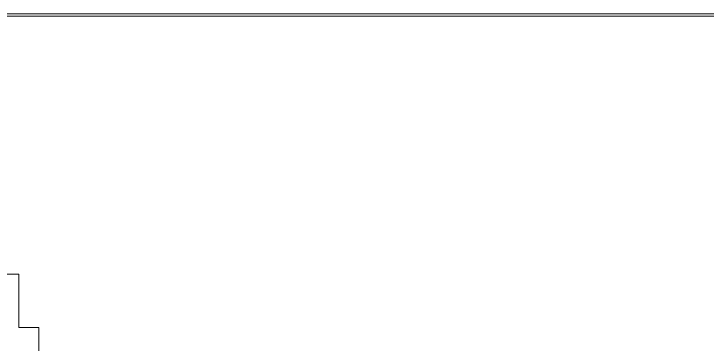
# Model space of a CAD drawing. Extents: x 0 to 84000, y 0 to 59400.
# Drawn here: x 24797 to 47289, y 48571 to 59300 of the extents above; entities that cross this region are included whole.
import ezdxf

# ---------------------------------------------------------------- set-up
doc = ezdxf.new("R2010")
doc.units = 0
doc.header["$MEASUREMENT"] = 0
doc.layers.add('001BUILDING', color=7, linetype='CONTINUOUS', lineweight=0)
doc.layers.add('001FORMAT', color=7, linetype='CONTINUOUS', lineweight=0)

msp = doc.modelspace()

# ---------------------------------------------------------------- linework, layer by layer
at = {"layer": '001BUILDING', "linetype": 'Continuous'}
for p, q in [((15030, 50847), (24960, 50847)), ((24960, 50847), (24960, 49114)), ((24960, 49114), (25612, 49114)), ((25612, 49114), (25612, 41962))]:
    msp.add_line(p, q, dxfattribs=at)
at = {"layer": '001FORMAT'}
for p, q in [((100, 59300), (83900, 59300)), ((175, 59225), (83825, 59225))]:
    msp.add_line(p, q, dxfattribs=at)

doc.saveas('drawing.dxf')
